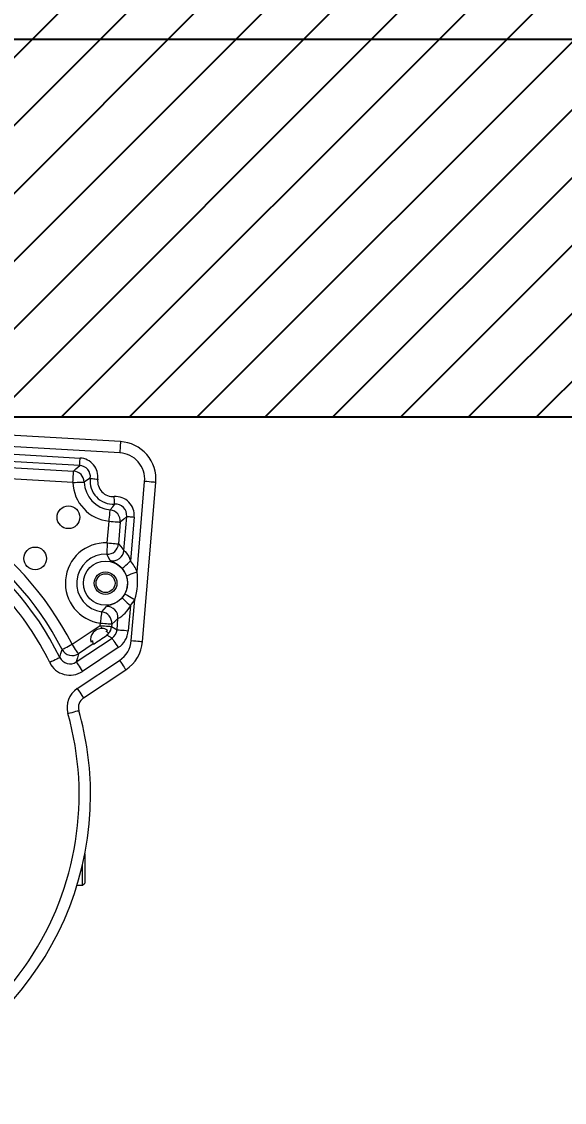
# Model space of a CAD drawing. Header units: millimetres. Extents: x -280 to 408, y 33 to 269.
# Drawn here: x 120.66 to 135.03, y 195.17 to 223.78 of the extents above; entities that cross this region are included whole.
import ezdxf

# ---------------------------------------------------------------- set-up
doc = ezdxf.new("R2010")
doc.units = ezdxf.units.MM
doc.layers.add('FORMAT', color=7, linetype='Continuous')
doc.styles.add('SLDTEXTSTYLE0', font='TXT', dxfattribs={"width": 0.605})
doc.dimstyles.new('SLDDIMSTYLE3', dxfattribs={"dimtxt": 3.5, "dimasz": 3.5, "dimexe": 0, "dimexo": 0.0625, "dimgap": 0.875, "dimtad": 1, "dimtoh": 1, "dimlfac": 10, "dimrnd": 1e-09, "dimzin": 12, "dimdsep": 46, "dimtxsty": 'SLDTEXTSTYLE0', "dimblk1": 'NONE', "dimblk2": 'NONE', "dimsah": 1, "dimcen": 0.09, "dimadec": 0, "dimazin": 0, "dimtfac": 1, "dimtdec": 3, "dimtofl": 0, "dimtmove": 0, "dimatfit": 3, "dimldrblk": 'NONE', "dimfxl": 1, "dimfrac": 2, "dimtolj": 1, "dimtzin": 12, "dimarcsym": 0})

# ---------------------------------------------------------------- blocks, each defined once
blk = doc.blocks.new('SW_CENTERMARKSYMBOL_0')
at = {"layer": 'FORMAT', "color": 0}
blk.add_line((0.7, 0), (122.361, 0), dxfattribs=at)
blk = doc.blocks.new('*D21')
at = {"layer": 'FORMAT', "color": 7, "transparency": 16777216, "insert": (-280.353, 201.978), "char_height": 3.5, "attachment_point": 1, "rotation": 90, "style": 'SLDTEXTSTYLE0'}
blk.add_mtext('0', dxfattribs=at)
blk = doc.blocks.new('_NONE')

msp = doc.modelspace()

# ---------------------------------------------------------------- hatches: boundary and pattern name
at = {"layer": 'FORMAT'}
h = msp.add_hatch(dxfattribs=at)
h.set_pattern_fill('ANSI31', color=256, scale=0.4, style=0)
h.paths.add_polyline_path([(156.7687, 213.3144), (156.7687, 234.3144), (106.7687, 234.3144), (106.7687, 213.3144)], flags=0)

# ---------------------------------------------------------------- linework, layer by layer
at = {"color": 7, "linetype": 'Continuous', "lineweight": 15}
for p, q in [((123.2733, 212.6624), (119.5877, 212.8723)), ((123.2563, 212.3629), (119.5707, 212.5727)), ((119.7394, 212.3678), (122.2058, 212.2273)), ((122.1945, 212.0279), (119.9046, 212.1583)), ((120.0395, 211.9944), (122.0317, 211.881)), ((122.0147, 211.5819), (120.0224, 211.6953)), ((123.7128, 209.212), (123.9131, 211.6067)), ((123.8597, 207.3684), (124.2121, 211.5817)), ((123.3642, 209.7797), (123.4396, 210.682)), ((123.6387, 210.6653), (123.5413, 209.5017)), ((122.9237, 209.979), (122.9718, 210.5544)), ((123.2704, 210.5294), (123.2222, 209.954)), ((123.538, 208.3233), (123.4822, 207.6565)), ((123.5607, 207.3935), (123.6518, 208.4824)), ((121.9955, 207.2969), (122.7407, 207.7918)), ((122.7407, 207.7918), (122.7462, 207.8573)), ((123.0448, 207.8323), (123.0393, 207.7669)), ((123.0393, 207.7669), (123.1837, 207.6815)), ((123.1837, 207.6815), (123.2083, 207.9754)), ((122.103, 206.8273), (123.0509, 207.4569)), ((122.9645, 207.5828), (122.9143, 207.5376)), ((123.0509, 207.4569), (122.9143, 207.5376)), ((122.9599, 207.5877), (122.9645, 207.5828)), ((122.5536, 207.3078), (122.1613, 207.0473)), ((123.2166, 207.2073), (122.2688, 206.5778)), ((122.5315, 207.3844), (122.4858, 207.3541)), ((122.1287, 206.1241), (123.2509, 206.8694)), ((122.2947, 205.8742), (123.4168, 206.6195)), ((122.3297, 201.746), (122.3297, 200.9744)), ((122.2697, 200.9144), (122.2697, 201.4645)), ((122.1221, 200.9144), (122.2697, 200.9144)), ((122.2697, 200.9144), (122.3297, 200.9744))]:
    msp.add_line(p, q, dxfattribs=at)
at = {"color": 8, "linetype": 'Continuous', "lineweight": 15, "flags": 128}
for points in [[(123.2733, 212.6624), (123.2731, 212.659), (123.2723, 212.6439), (123.2708, 212.6172), (123.2686, 212.5801), (123.266, 212.5341), (123.263, 212.4811), (123.2597, 212.4232), (123.2563, 212.3629)], [(124.2121, 211.5817), (124.2087, 211.582), (124.1936, 211.5832), (124.167, 211.5854), (124.13, 211.5885), (124.0841, 211.5924), (124.0311, 211.5968), (123.9734, 211.6016), (123.9131, 211.6067)], [(123.5607, 207.3935), (123.6209, 207.3884), (123.6787, 207.3836), (123.7316, 207.3791), (123.7776, 207.3753), (123.8146, 207.3722), (123.8412, 207.37), (123.8563, 207.3687), (123.8597, 207.3684)], [(123.2509, 206.8694), (123.2843, 206.8191), (123.3164, 206.7708), (123.3458, 206.7265), (123.3713, 206.6882), (123.3918, 206.6572), (123.4066, 206.635), (123.415, 206.6224), (123.4168, 206.6195)], [(122.1287, 206.1241), (122.1621, 206.0737), (122.1942, 206.0254), (122.2236, 205.9812), (122.2491, 205.9428), (122.2696, 205.9118), (122.2844, 205.8896), (122.2928, 205.877), (122.2947, 205.8742)]]:
    msp.add_lwpolyline(points, dxfattribs=at)
at = {"color": 7, "linetype": 'Continuous', "lineweight": 15, "flags": 128}
for points in [[(122.0317, 211.881), (122.0957, 211.9415), (122.1945, 212.0279)], [(122.1945, 212.0279), (122.1948, 212.0335), (122.1955, 212.046), (122.1966, 212.065), (122.198, 212.0899), (122.1997, 212.1197), (122.2016, 212.1533), (122.2037, 212.1897), (122.2058, 212.2273)], [(122.0147, 211.5819), (122.0179, 211.6384), (122.021, 211.6928), (122.0239, 211.7433), (122.0265, 211.788), (122.0286, 211.8253), (122.0302, 211.8539), (122.0313, 211.8726), (122.0317, 211.881)], [(122.0147, 211.5819), (122.0713, 211.5836), (122.1258, 211.5852), (122.1764, 211.5868), (122.2211, 211.5882), (122.2585, 211.5893), (122.287, 211.5902), (122.3058, 211.5908), (122.3142, 211.591)], [(122.4746, 211.6911), (122.3781, 211.634), (122.3142, 211.591)], [(122.4746, 211.6911), (122.4801, 211.6904), (122.4926, 211.6888), (122.5115, 211.6865), (122.5362, 211.6833), (122.5658, 211.6796), (122.5992, 211.6753), (122.6353, 211.6707), (122.6728, 211.666)], [(123.1209, 211.0058), (123.1205, 211.0114), (123.1197, 211.0239), (123.1184, 211.0429), (123.1167, 211.0677), (123.1147, 211.0975), (123.1124, 211.1312), (123.1099, 211.1675), (123.1074, 211.2051)], [(123.0022, 210.8524), (123.0683, 210.9331), (123.1209, 211.0058)], [(122.9718, 210.5544), (122.9775, 210.6107), (122.9831, 210.6649), (122.9882, 210.7153), (122.9927, 210.7598), (122.9965, 210.797), (122.9994, 210.8254), (123.0013, 210.8441), (123.0022, 210.8524)], [(123.4396, 210.682), (123.3618, 210.6086), (123.2704, 210.5294)], [(123.4396, 210.682), (123.4452, 210.6815), (123.4577, 210.6804), (123.4767, 210.6789), (123.5015, 210.6768), (123.5312, 210.6743), (123.5648, 210.6715), (123.6011, 210.6685), (123.6387, 210.6653)], [(122.9718, 210.5544), (123.0282, 210.5496), (123.0826, 210.5451), (123.133, 210.5409), (123.1776, 210.5371), (123.2148, 210.534), (123.2433, 210.5316), (123.262, 210.5301), (123.2704, 210.5294)], [(122.9237, 209.979), (122.9213, 209.9224), (122.9191, 209.8679), (122.917, 209.8174), (122.9152, 209.7726), (122.9136, 209.7353), (122.9124, 209.7068), (122.9117, 209.688), (122.9113, 209.6796)], [(122.9237, 209.979), (122.9801, 209.9742), (123.0345, 209.9697), (123.0849, 209.9655), (123.1295, 209.9618), (123.1667, 209.9586), (123.1952, 209.9562), (123.2139, 209.9547), (123.2222, 209.954)], [(123.2222, 209.954), (123.2809, 209.8854), (123.3642, 209.7797)], [(123.3642, 209.7797), (123.3706, 209.771), (123.3957, 209.7488), (123.4366, 209.7062), (123.4916, 209.6221), (123.5413, 209.5017)], [(123.0044, 209.5114), (122.9517, 209.6124), (122.9113, 209.6796)], [(123.3173, 209.3028), (123.3235, 209.3083), (123.3376, 209.3208), (123.359, 209.3398), (123.3869, 209.3646), (123.4204, 209.3943), (123.4582, 209.4279), (123.499, 209.4641), (123.5413, 209.5017)], [(123.4307, 209.1112), (123.4386, 209.114), (123.4563, 209.1204), (123.4832, 209.13), (123.5184, 209.1426), (123.5605, 209.1576), (123.6081, 209.1746), (123.6595, 209.193), (123.7128, 209.212)], [(123.3903, 208.6287), (123.3976, 208.6246), (123.414, 208.6155), (123.439, 208.6015), (123.4716, 208.5833), (123.5106, 208.5614), (123.5548, 208.5367), (123.6024, 208.5101), (123.6518, 208.4824)], [(123.3151, 208.5235), (123.2963, 208.5035), (123.1975, 208.4217), (123.0956, 208.3656), (122.9992, 208.3305), (122.9294, 208.3117), (122.8999, 208.2998)], [(123.3151, 208.5235), (123.3213, 208.5179), (123.3353, 208.5053), (123.3565, 208.4862), (123.3843, 208.4613), (123.4176, 208.4314), (123.4553, 208.3976), (123.4959, 208.3611), (123.538, 208.3233)], [(122.7462, 207.8573), (122.7533, 207.9134), (122.7601, 207.9676), (122.7665, 208.0177), (122.7721, 208.0622), (122.7768, 208.0992), (122.7803, 208.1276), (122.7827, 208.1462), (122.7837, 208.1545)], [(122.7837, 208.1545), (122.8449, 208.2267), (122.8999, 208.2998)], [(122.7923, 207.7141), (122.7861, 207.7236), (122.7797, 207.7331), (122.7733, 207.7428), (122.7669, 207.7525), (122.7604, 207.7623), (122.7538, 207.7721), (122.7473, 207.7819), (122.7407, 207.7918)], [(122.7407, 207.7918), (122.7971, 207.7871), (122.8515, 207.7826), (122.9019, 207.7783), (122.9465, 207.7746), (122.9837, 207.7715), (123.0122, 207.7691), (123.031, 207.7675), (123.0393, 207.7669)], [(122.7462, 207.8573), (122.8026, 207.8526), (122.857, 207.848), (122.9074, 207.8438), (122.952, 207.8401), (122.9892, 207.8369), (123.0177, 207.8346), (123.0364, 207.833), (123.0448, 207.8323)], [(123.2083, 207.9754), (123.1283, 207.9026), (123.0448, 207.8323)], [(123.0509, 207.4569), (123.0555, 207.4499), (123.0659, 207.4343), (123.0817, 207.4105), (123.1024, 207.3794), (123.1272, 207.3421), (123.1551, 207.2999), (123.1853, 207.2545), (123.2166, 207.2073)], [(123.1837, 207.6815), (123.192, 207.6808), (123.2107, 207.6792), (123.2392, 207.6768), (123.2764, 207.6737), (123.321, 207.67), (123.3714, 207.6658), (123.4258, 207.6612), (123.4822, 207.6565)], [(121.7293, 207.1595), (121.7367, 207.1633), (121.7535, 207.1719), (121.7789, 207.185), (121.812, 207.2021), (121.8518, 207.2227), (121.8968, 207.2459), (121.9453, 207.2709), (121.9955, 207.2969)], [(122.1613, 207.0473), (122.1567, 207.0543), (122.1463, 207.0699), (122.1305, 207.0937), (122.1098, 207.1248), (122.085, 207.1621), (122.0571, 207.2043), (122.0269, 207.2497), (121.9955, 207.2969)], [(121.6684, 206.9448), (121.6609, 206.9411), (121.644, 206.9328), (121.6184, 206.9202), (121.5849, 206.9037), (121.5447, 206.884), (121.4993, 206.8617), (121.4503, 206.8376), (121.3995, 206.8126)], [(121.6684, 206.9448), (121.6988, 207.0507), (121.7293, 207.1595)], [(122.1613, 207.0473), (122.1321, 206.9359), (122.103, 206.8273)], [(122.103, 206.8273), (122.1077, 206.8204), (122.1181, 206.8047), (122.1339, 206.7809), (122.1545, 206.7498), (122.1793, 206.7125), (122.2073, 206.6704), (122.2375, 206.6249), (122.2688, 206.5778)], [(121.8836, 205.4621), (121.9418, 205.4785), (121.9975, 205.4943), (122.0487, 205.5087), (122.093, 205.5212), (122.1288, 205.5313), (122.1544, 205.5386), (122.169, 205.5427), (122.1719, 205.5435)]]:
    msp.add_lwpolyline(points, dxfattribs=at)
at = {"color": 7, "linetype": 'Continuous', "lineweight": 15}
for centre, radius in [((121.8955, 210.6582), 0.3), ((121.0144, 209.5702), 0.3), ((122.8797, 208.9144), 0.5843), ((122.8797, 208.9144), 0.3), ((122.8797, 208.9144), 0.25)]:
    msp.add_circle(centre, radius, dxfattribs=at)
for centre, radius, start, end in [((122.1784, 211.7296), 0.2987, 352.59471, 86.91737), ((122.1777, 211.729), 0.4991, 352.74381, 86.76871), ((122.0138, 211.581), 0.3005, 1.91398, 86.5751), ((123.0797, 211.6144), 1.0655, 181.74897, 264.18779), ((123.0797, 211.6144), 0.7659, 181.74897, 264.18779), ((123.0797, 211.6144), 0.6099, 172.77149, 273.86964), ((123.0797, 211.6144), 0.4102, 172.77149, 273.86964), ((123.1414, 210.7072), 0.4991, 355.18242, 93.90506), ((123.1419, 210.7077), 0.2989, 355.05474, 94.03311), ((122.9708, 210.5535), 0.3005, 355.39729, 84.00885), ((114.2797, 203.3144), 8.3834, 27.30027, 56.74812), ((114.2797, 203.3144), 8.683, 27.30027, 56.74812), ((114.2797, 203.3144), 8.2324, 26.16692, 57.26034), ((122.8797, 208.9144), 1.0655, 87.63501, 262.80175), ((122.9228, 209.9799), 0.3005, 267.80718, 355.0461), ((123.0647, 209.8059), 0.3006, 258.4193, 355.00501), ((122.8797, 208.9144), 0.7659, 87.63501, 262.80175), ((122.62, 208.5959), 0.993, 45.39015, 67.22241), ((122.8797, 208.9144), 0.8847, 19.66172, 41.59488), ((122.8797, 208.9144), 0.5851, 19.66172, 41.59488), ((122.0345, 208.9851), 1.6936, 342.7351, 7.70163), ((122.8822, 208.9142), 0.5829, 330.67505, 19.76159), ((114.2797, 203.3144), 7.9328, 26.16692, 41.78356), ((122.8797, 208.9144), 0.5851, 318.0802, 330.77504), ((122.8351, 208.6592), 0.779, 298.61776, 334.45479), ((122.8797, 208.9144), 0.8847, 318.0802, 330.77504), ((122.7452, 207.8564), 0.3006, 355.39456, 82.62585), ((122.9086, 207.9994), 0.3006, 355.43139, 91.66605), ((122.7399, 207.7923), 0.3005, 317.07263, 355.13775), ((122.7797, 207.4144), 0.3, 87.58834, 191.5936), ((120.0649, 211.4839), 4.8675, 300.7853, 305.83065), ((122.7798, 207.4146), 0.2998, 59.79424, 87.59465), ((122.7407, 207.7918), 0.2236, 315.10731, 328.10633), ((122.7788, 207.4131), 0.2515, 43.94046, 61.41236), ((122.7798, 207.4144), 0.2501, 186.88086, 205.21859), ((122.7797, 207.4144), 0.25, 205.22268, 206.62494), ((121.9368, 207.075), 0.2983, 205.88839, 303.87006), ((121.9959, 207.2983), 0.3006, 207.50994, 303.38192), ((121.9372, 207.0764), 0.5989, 206.13426, 303.62563), ((122.46, 205.625), 0.599, 123.58153, 195.78328), ((122.459, 205.6254), 0.2985, 123.44466, 195.92003), ((114.2797, 203.3144), 7.9014, 276.63434, 15.77229), ((114.2797, 203.3144), 8.2014, 0, 15.77229), ((114.2797, 203.3144), 8.2014, 276.63434, 0)]:
    msp.add_arc(centre, radius, start, end, dxfattribs=at)
for centre, major_axis, ratio, start_param, end_param in [((123.2144, 211.6631), (0.7558, 0.6565), 0.9988719, 5.4859076, 7.0804631), ((123.2144, 211.6631), (0.5299, 0.4603), 0.9971903, 5.4859076, 7.0804631), ((122.8836, 207.7074), (0.2595, -0.1535), 0.9949491, 5.8333301, 6.7330405), ((122.8836, 207.7074), (-0.5173, 0.3059), 0.9983097, 2.6917375, 3.5914478), ((122.8623, 207.4528), (0.6036, -0.3569), 0.9983097, 5.8333301, 6.7330405), ((122.8623, 207.4528), (0.8614, -0.5093), 0.9993223, 5.8333301, 6.7330405)]:
    msp.add_ellipse(centre, major_axis=major_axis, ratio=ratio, start_param=start_param, end_param=end_param, dxfattribs=at)
at = {"layer": 'FORMAT', "color": 7}
msp.add_line((106.7687, 213.3144), (156.7687, 213.3144), dxfattribs=at)

# ---------------------------------------------------------------- block references
msp.add_blockref('SW_CENTERMARKSYMBOL_0', (41.9833, 223.3144), dxfattribs=at)

# ---------------------------------------------------------------- dimensions: what is measured, and where the dimension line sits
dim = msp.add_linear_dim(base=(-275.8414967125, 203.3143764913), p1=(303.4412682233, 203.3143764913), p2=(306.4037664416, 203.3143764913), angle=90, dimstyle='SLDDIMSTYLE3', dxfattribs=at)
dim.commit()
dim.dimension.update_dxf_attribs({"geometry": '*D21', "text_midpoint": (-275.8414967125, 203.3143764913), "dimtype": 160})

doc.saveas('drawing.dxf')
